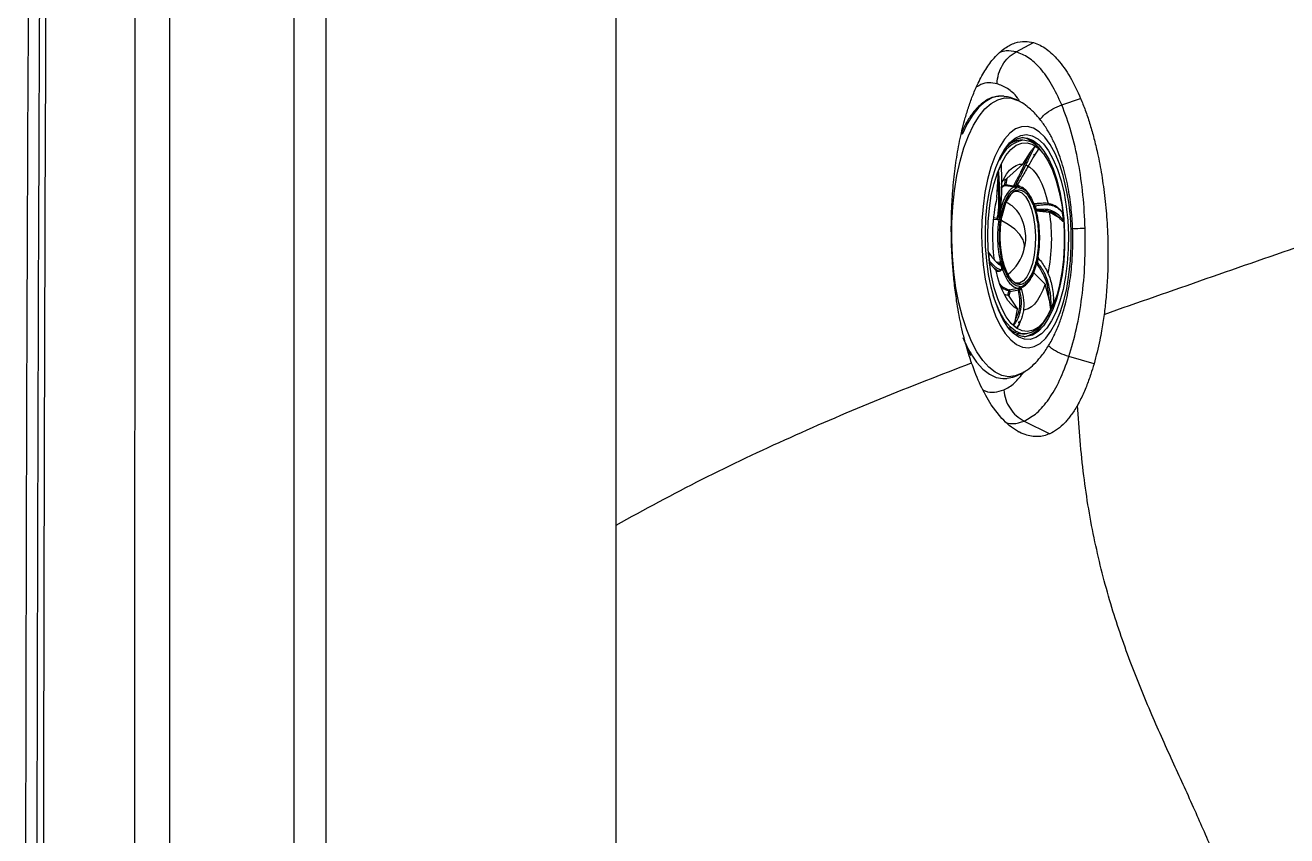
# Model space of a CAD drawing. Header units: inches. Extents: x 2 to 87, y 6 to 129.
# Drawn here: x 2.11 to 11.04, y 55.75 to 61.48 of the extents above; entities that cross this region are included whole.
import ezdxf

# ---------------------------------------------------------------- set-up
doc = ezdxf.new("R2010")
doc.units = ezdxf.units.IN
doc.header["$MEASUREMENT"] = 0
doc.layers.add('1', color=4, linetype='Continuous')

# ---------------------------------------------------------------- blocks, each defined once
blk = doc.blocks.new('2026 STRIDE')
at = {"layer": '1', "color": 3}
for p, q in [((0.5577, 53.7634), (0.5527, 32.7392)), ((0.8017, 53.7598), (0.8, 32.7392)), ((1.6813, 34.4446), (1.6813, 53.0423)), ((1.9084, 34.4446), (1.9084, 53.0423)), ((3.9605, 36.8385), (3.9605, 52.6744)), ((6.7913, 40.1855), (6.9142, 40.2513)), ((7.114, 39.8108), (7.2476, 39.8563)), ((6.8394, 39.5605), (6.8204, 39.5603)), ((6.8388, 39.3911), (6.892, 39.4755)), ((6.9202, 39.455), (6.9158, 39.4615)), ((6.9514, 39.5042), (6.9777, 39.4724)), ((6.8388, 39.3911), (6.7258, 39.2899)), ((6.7115, 39.2492), (6.7166, 39.283)), ((6.7258, 39.2899), (6.7192, 39.2473)), ((6.6548, 39.1555), (6.6621, 39.2667)), ((6.6877, 39.2314), (6.7103, 39.2466)), ((6.7156, 39.2409), (6.7666, 39.2329)), ((6.7192, 39.2473), (6.7715, 39.2392)), ((6.7946, 39.2245), (6.788, 39.2197)), ((6.7946, 39.2245), (6.8065, 39.2266)), ((6.8006, 39.2366), (6.8044, 39.2356)), ((6.8044, 39.2356), (6.8027, 39.2354)), ((6.8171, 39.2317), (6.8044, 39.2356)), ((6.8127, 39.2242), (6.8065, 39.2266)), ((6.6916, 39.0232), (6.7187, 39.1187)), ((6.7187, 39.1187), (6.7569, 39.1796)), ((6.9389, 39.1112), (6.9092, 39.1113)), ((6.9877, 39.1149), (6.9389, 39.1144)), ((6.6313, 39.0133), (6.6567, 39.0105)), ((6.6689, 39.0225), (6.668, 39.0212)), ((6.674, 39.0614), (6.6785, 39.0598)), ((6.682, 39.0155), (6.6805, 38.9988)), ((6.682, 39.0155), (6.687, 39.042)), ((6.6908, 39.054), (6.687, 39.042)), ((6.9265, 39.0842), (6.9214, 39.0961)), ((6.9272, 39.0865), (6.9215, 39.1003)), ((6.9265, 39.0842), (6.9334, 39.0597)), ((6.9617, 39.0625), (6.9327, 39.0647)), ((6.9327, 39.0617), (7.028, 39.0522)), ((6.9358, 39.0454), (6.9334, 39.0597)), ((6.9688, 39.0713), (6.9347, 39.0705)), ((6.9441, 39.0638), (6.9432, 39.0707)), ((6.9535, 39.0634), (6.9524, 39.0713)), ((7.0952, 39.0113), (7.028, 39.0522)), ((6.6308, 39.0035), (6.6557, 39.0006)), ((6.9458, 38.7349), (6.9473, 38.7516)), ((6.6491, 38.6398), (6.6249, 38.6669)), ((6.6505, 38.6993), (6.6747, 38.6999)), ((6.6576, 38.6932), (6.6737, 38.6854)), ((6.6747, 38.6999), (6.6797, 38.6993)), ((6.692, 38.705), (6.6944, 38.6906)), ((6.7013, 38.6662), (6.6944, 38.6906)), ((6.7013, 38.6662), (6.7064, 38.6543)), ((6.937, 38.6963), (6.9408, 38.7083)), ((6.9408, 38.7083), (6.9458, 38.7349)), ((6.9415, 38.7057), (6.9467, 38.733)), ((6.6501, 38.6355), (6.6736, 38.6358)), ((6.9128, 38.6248), (6.9964, 38.5437)), ((6.7324, 38.464), (6.7382, 38.4918)), ((6.7457, 38.4892), (6.7391, 38.4579)), ((6.7417, 38.5034), (6.8019, 38.5134)), ((6.8076, 38.4997), (6.7457, 38.4892)), ((6.8019, 38.5134), (6.8068, 38.5146)), ((6.8151, 38.5262), (6.8213, 38.5238)), ((6.8332, 38.5259), (6.8213, 38.5238)), ((6.83, 38.517), (6.8318, 38.5181)), ((6.832, 38.518), (6.8359, 38.521)), ((6.8332, 38.5259), (6.8398, 38.5307)), ((7.0274, 38.4278), (6.9964, 38.5437)), ((6.7391, 38.4579), (6.8015, 38.3669)), ((6.7874, 38.292), (6.8015, 38.3669)), ((6.8095, 38.2765), (6.8179, 38.2765)), ((6.8177, 38.2758), (6.8196, 38.2826)), ((6.8355, 38.1903), (6.8544, 38.1905)), ((6.8569, 38.1709), (6.8434, 38.1715)), ((7.3422, 37.9797), (7.1646, 38.0302)), ((6.4758, 37.9846), (6.4753, 37.9863)), ((6.8247, 37.9086), (6.8366, 37.9161)), ((6.6901, 37.5935), (6.6154, 37.6901)), ((6.8028, 37.5014), (6.8091, 37.4981)), ((6.8481, 37.5746), (7.0293, 37.4845)), ((3.9604, 34.4446), (3.9604, 36.8385))]:
    blk.add_line(p, q, dxfattribs=at)
at = {"layer": '1', "color": 3, "flags": 128}
for points in [[(6.7047, 39.8717), (6.6663, 39.872), (6.6187, 39.8598), (6.5721, 39.8337), (6.5273, 39.7941), (6.4848, 39.7416), (6.4452, 39.6769), (6.4091, 39.601)], [(6.4538, 39.5921), (6.4894, 39.6671), (6.5285, 39.7309), (6.5704, 39.7828), (6.6147, 39.8218), (6.6606, 39.8476), (6.7076, 39.8597), (6.755, 39.858), (6.802, 39.8424), (6.8093, 39.8388)], [(6.6409, 39.4463), (6.6127, 39.3695), (6.589, 39.2839), (6.5703, 39.1911), (6.5567, 39.0926), (6.5487, 38.9902), (6.5462, 38.8858), (6.5495, 38.7813), (6.5584, 38.6784), (6.5727, 38.579), (6.5922, 38.4849), (6.6165, 38.3978), (6.6453, 38.3192), (6.678, 38.2506), (6.714, 38.1931), (6.7526, 38.1478), (6.7933, 38.1155), (6.8352, 38.0967), (6.8776, 38.0919), (6.9198, 38.101), (6.961, 38.124), (7.0005, 38.1604), (7.0375, 38.2095), (7.0714, 38.2705), (7.1016, 38.3424), (7.1276, 38.4237), (7.1489, 38.5131), (7.1651, 38.609), (7.1759, 38.7097), (7.1811, 38.8133), (7.1807, 38.918), (7.1747, 39.022), (7.163, 39.1233), (7.1461, 39.2203), (7.1241, 39.3111), (7.0975, 39.3941), (7.0667, 39.4679), (7.0323, 39.5311), (6.9949, 39.5826), (6.9551, 39.6215), (6.9137, 39.6471), (6.8715, 39.6589), (6.8291, 39.6568), (6.7873, 39.6407), (6.7469, 39.6109), (6.7086, 39.5681), (6.673, 39.5129), (6.6409, 39.4463)], [(6.8342, 37.9139), (6.8313, 37.9122), (6.7848, 37.8932), (6.7375, 37.8881), (6.6902, 37.8967), (6.6436, 37.9191), (6.5982, 37.9549), (6.5547, 38.0035), (6.5137, 38.0645), (6.4758, 38.1367), (6.4416, 38.2194), (6.4115, 38.3112), (6.3859, 38.4109), (6.3652, 38.5172), (6.3497, 38.6284), (6.3396, 38.7431), (6.335, 38.8597), (6.336, 38.9764), (6.3426, 39.0917), (6.3548, 39.204), (6.3722, 39.3116), (6.3948, 39.4131), (6.4221, 39.5071), (6.4538, 39.5921)], [(6.6747, 39.4349), (6.6758, 39.4372), (6.7087, 39.4957), (6.7447, 39.5421), (6.7831, 39.5756), (6.8232, 39.5954), (6.8641, 39.6013), (6.905, 39.593), (6.9452, 39.5707), (6.9839, 39.5349), (7.0203, 39.4863), (7.0538, 39.4258), (7.0836, 39.3547), (7.1092, 39.2741), (7.13, 39.1859), (7.1458, 39.0916), (7.1561, 38.993), (7.1608, 38.8923), (7.1598, 38.7911), (7.1531, 38.6917), (7.1409, 38.5958), (7.1233, 38.5054), (7.1007, 38.4221), (7.0736, 38.3478)], [(6.8204, 39.5603), (6.7928, 39.5566), (6.7538, 39.5394)], [(6.7917, 39.5689), (6.8308, 39.5796), (6.8414, 39.5802)], [(6.8414, 39.5802), (6.8715, 39.5767), (6.9118, 39.5594), (6.9508, 39.5282), (6.9878, 39.4838), (7.0219, 39.4269), (7.0525, 39.3589), (7.079, 39.281), (7.1008, 39.1948), (7.1174, 39.1022), (7.1286, 39.0049), (7.1341, 38.905), (7.1339, 38.8045), (7.1278, 38.7054), (7.116, 38.6099), (7.0988, 38.5197), (7.0766, 38.4367), (7.0497, 38.3627), (7.0187, 38.2992), (6.9843, 38.2473), (6.9471, 38.2083), (6.9079, 38.1828), (6.8676, 38.1715), (6.8569, 38.1709)], [(7.0502, 38.3867), (7.02, 38.3256), (6.9863, 38.2762), (6.95, 38.2396), (6.9119, 38.2166), (6.8726, 38.2076), (6.8331, 38.2129), (6.7942, 38.2323), (6.7567, 38.2654), (6.7214, 38.3115), (6.6892, 38.3696), (6.6606, 38.4385), (6.6363, 38.5168), (6.6167, 38.6027), (6.6024, 38.6944), (6.5936, 38.7899), (6.5905, 38.8873), (6.5932, 38.9845), (6.6016, 39.0793), (6.6155, 39.1698), (6.6347, 39.254), (6.6587, 39.3302), (6.687, 39.3966), (6.719, 39.452), (6.7541, 39.4951), (6.7914, 39.525), (6.8303, 39.541), (6.8698, 39.5429), (6.9091, 39.5305), (6.9474, 39.5042), (6.9662, 39.4857)], [(6.9662, 39.4857), (6.9838, 39.4645), (7.0177, 39.4123), (7.0482, 39.3486), (7.0747, 39.2748), (7.0967, 39.1925), (7.1137, 39.1035), (7.1253, 39.0096), (7.1312, 38.9129), (7.1314, 38.8153), (7.1259, 38.7191), (7.1147, 38.6262), (7.0981, 38.5386), (7.0803, 38.4707)], [(6.7472, 38.2202), (6.7318, 38.2393), (6.6968, 38.294), (6.6651, 38.36), (6.6374, 38.4361), (6.6141, 38.5207), (6.5957, 38.6122), (6.5826, 38.7088), (6.5751, 38.8087), (6.5732, 38.9099), (6.5771, 39.0104), (6.5866, 39.1083), (6.6015, 39.2017), (6.6217, 39.2888), (6.6466, 39.3678), (6.6747, 39.4349)], [(6.6858, 39.2503), (6.6859, 39.2504), (6.704, 39.2888), (6.7238, 39.3216), (6.745, 39.3486), (6.7675, 39.3692), (6.7908, 39.3833), (6.8146, 39.3906), (6.8388, 39.3911)], [(6.8647, 39.3839), (6.8882, 39.3702), (6.9111, 39.35), (6.9329, 39.3234), (6.9534, 39.2909), (6.9723, 39.2529), (6.9894, 39.2098), (7.0044, 39.1623), (7.0171, 39.111)], [(6.7166, 39.283), (6.6984, 39.2757), (6.6969, 39.2749)], [(6.7156, 39.2409), (6.6999, 39.2325), (6.6861, 39.2213)], [(6.7813, 39.201), (6.8038, 39.2011), (6.8311, 39.1884), (6.8569, 39.162), (6.8801, 39.1231), (6.8995, 39.0733), (6.9145, 39.0149), (6.9242, 38.9503), (6.9284, 38.8824), (6.9267, 38.8142), (6.9194, 38.7487), (6.9066, 38.6887), (6.889, 38.6368), (6.8674, 38.5954), (6.8426, 38.5661), (6.8157, 38.5504), (6.788, 38.5488), (6.788, 38.5488)], [(6.8207, 39.226), (6.8141, 39.2352), (6.8039, 39.2478)], [(6.8487, 38.7896), (6.8511, 38.8191), (6.8411, 38.8564), (6.8174, 38.8943), (6.7811, 38.9313), (6.7338, 38.9657), (6.6889, 38.9907)], [(6.8015, 38.3669), (6.7779, 38.3805), (6.7551, 38.4008), (6.7332, 38.4274), (6.7127, 38.4599), (6.6938, 38.4979), (6.6768, 38.541), (6.6618, 38.5885), (6.6491, 38.6398)], [(6.6946, 38.6469), (6.7056, 38.6179), (6.7178, 38.592), (6.731, 38.5694), (6.7451, 38.5504), (6.7599, 38.5353), (6.7752, 38.5242), (6.7909, 38.5173), (6.8068, 38.5146)], [(6.9964, 38.5437), (6.9803, 38.5004), (6.9622, 38.462), (6.9424, 38.4291), (6.9211, 38.4022), (6.8987, 38.3816), (6.8754, 38.3675), (6.8515, 38.3602), (6.8427, 38.3592)], [(6.8546, 38.1905), (6.8252, 38.194), (6.786, 38.2108), (6.7481, 38.2411), (6.7122, 38.2843), (6.679, 38.3396), (6.6493, 38.4057), (6.6294, 38.4622)], [(6.7057, 38.473), (6.714, 38.4691), (6.7324, 38.464)], [(7.0564, 38.4146), (7.0418, 38.377), (7.0117, 38.3152), (6.9782, 38.2649), (6.9421, 38.2269), (6.904, 38.2022), (6.8648, 38.1911), (6.8546, 38.1905)], [(7.0803, 38.4707), (7.0765, 38.4582), (7.0502, 38.3867)], [(7.0736, 38.3478), (7.0424, 38.2836), (7.0079, 38.231), (6.9706, 38.191), (6.9313, 38.1643), (6.8907, 38.1514), (6.8497, 38.1526), (6.809, 38.168), (6.7695, 38.197), (6.7472, 38.2202)], [(6.7628, 38.2132), (6.7958, 38.1969), (6.8355, 38.1903)], [(6.4827, 38.0327), (6.5114, 37.9918), (6.5554, 37.9425), (6.6014, 37.9062), (6.6487, 37.8836), (6.6966, 37.8748), (6.7258, 37.8764)]]:
    blk.add_lwpolyline(points, dxfattribs=at)
at = {"layer": '1', "color": 3}
for centre, radius, start, end in [((6.8789, 39.3473), 0.2169, 100.49333, 158.51923), ((6.7993, 39.3897), 0.1931, 35.71265, 79.80398), ((6.8151, 39.3528), 0.1986, 47.4771, 56.10168), ((7.2679, 39.1089), 0.6468, 154.39526, 158.31955), ((6.7164, 39.2469), 0.00613, 183.0449, 262.883), ((6.805, 39.1839), 0.0633, 94.17716, 105.79034), ((6.8072, 39.1742), 0.0613, 94.17703, 105.7904), ((7.8123, 38.8847), 1.1888, 166.83604, 188.1917), ((6.613, 38.9074), 0.2401, 32.978, 62.86659), ((7.3625, 38.9079), 0.7035, 168.19908, 170.5295), ((7.3471, 38.9069), 0.6813, 168.19908, 170.5295), ((6.5292, 38.8721), 0.33, 345.53678, 30.2015), ((6.3835, 38.9223), 0.5673, 14.49448, 17.12744), ((6.3674, 38.9238), 0.586, 14.49499, 17.12723), ((5.8421, 38.8656), 1.2005, 348.09811, 8.94304), ((5.5762, 38.8665), 1.5543, 4.42926, 6.6164), ((8.146, 38.8849), 1.5543, 184.42926, 186.61619), ((6.5292, 38.8721), 0.33, 308.37827, 345.53678), ((7.2488, 38.8264), 0.5858, 194.49448, 197.12747), ((7.237, 38.8279), 0.5673, 194.49448, 197.12747), ((6.2539, 38.8424), 0.7035, 348.19914, 350.52947), ((6.7587, 38.6025), 0.1005, 213.10383, 260.26024), ((6.7452, 38.4999), 0.0107, 229.34443, 273.00156), ((6.8114, 38.5663), 0.0633, 274.17716, 285.79035), ((6.8134, 38.576), 0.0613, 274.17703, 285.7904), ((6.4543, 38.6425), 0.6468, 334.39528, 338.31991), ((6.9071, 38.3986), 0.1986, 227.4771, 236.10168), ((6.8078, 38.3708), 0.2038, 281.40499, 334.51514), ((7.2032, 38.4869), 0.8517, 202.1054, 212.22631)]:
    blk.add_arc(centre, radius, start, end, dxfattribs=at)
at = {"layer": '1'}
for points, knots in [([(0.0062, 57.9452), (-0.029, 55.8546), (-0.0994, 51.667), (-0.1683, 45.3757), (-0.2129, 39.0651), (-0.2183, 34.8516), (-0.221, 32.7417)], [0, 0, 0, 0, 0.248872, 0.498493, 0.748868, 1, 1, 1, 1]), ([(-0.14, 32.7417), (-0.135, 35.5421), (-0.125, 41.1428), (-0.0497, 49.5437), (0.0416, 55.1437), (0.0872, 57.9437)], [0, 0, 0, 0, 0.333334, 0.666667, 1, 1, 1, 1]), ([(0.1102, 57.6778), (0.0685, 54.9073), (-0.0148, 49.3663), (-0.0826, 41.054), (-0.0912, 35.5124), (-0.0955, 32.7416)], [0, 0, 0, 0, 0.333333, 0.666666, 1, 1, 1, 1])]:
    blk.add_open_spline(points, degree=3, knots=knots, dxfattribs=at)
at = {"layer": '1', "color": 3}
for points, knots in [([(7.4136, 38.3291), (7.6542, 38.4134), (8.1355, 38.582), (8.8624, 38.8329), (9.5893, 39.0907), (10.3142, 39.3614), (11.0337, 39.6526), (11.7465, 39.9676), (12.2105, 40.206), (12.4429, 40.3254)], [0, 0, 0, 0, 0.142345, 0.284712, 0.427183, 0.569842, 0.712781, 0.856116, 1, 1, 1, 1]), ([(6.4311, 39.719), (6.4393, 39.7466), (6.4565, 39.8042), (6.4868, 39.8864), (6.5178, 39.9574), (6.5481, 40.0161), (6.5758, 40.063), (6.6048, 40.1054), (6.649, 40.1607), (6.7085, 40.2153), (6.782, 40.2522), (6.8503, 40.2643), (6.8937, 40.2554), (6.9142, 40.2513)], [0, 0, 0, 0, 0.07464, 0.155423, 0.242421, 0.303093, 0.363874, 0.42477, 0.48579, 0.632936, 0.767821, 0.890251, 1, 1, 1, 1]), ([(6.6558, 39.961), (6.6583, 39.9842), (6.6633, 40.0305), (6.6927, 40.0943), (6.735, 40.1493), (6.7725, 40.1734), (6.7913, 40.1855)], [0, 0, 0, 0, 0.2511938, 0.5, 0.7488062, 1, 1, 1, 1]), ([(6.7913, 40.1855), (6.7677, 40.1903), (6.7304, 40.1978), (6.6935, 40.1873), (6.6799, 40.1834)], [0, 0, 0, 0, 0.632528, 1, 1, 1, 1]), ([(7.114, 39.8108), (7.0907, 39.8616), (7.0443, 39.9622), (6.9638, 40.0725), (6.8792, 40.152), (6.8205, 40.1744), (6.7913, 40.1855)], [0, 0, 0, 0, 0.255773, 0.50745, 0.755414, 1, 1, 1, 1]), ([(6.9142, 40.2513), (6.9297, 40.2458), (6.9601, 40.2352), (7.0046, 40.2074), (7.047, 40.1724), (7.104, 40.1124), (7.1737, 40.0156), (7.2232, 39.9089), (7.2476, 39.8563)], [0, 0, 0, 0, 0.127172, 0.250642, 0.370371, 0.486316, 0.746662, 1, 1, 1, 1]), ([(6.6558, 39.961), (6.6368, 39.9641), (6.5988, 39.9703), (6.5498, 39.9609), (6.5209, 39.9438), (6.5102, 39.9375)], [0, 0, 0, 0, 0.387994, 0.775982, 1, 1, 1, 1]), ([(6.8115, 39.8446), (6.8077, 39.8502), (6.7822, 39.8874), (6.7297, 39.931), (6.6804, 39.951), (6.6558, 39.961)], [0, 0, 0, 0, 0.081757, 0.540879, 1, 1, 1, 1]), ([(6.5628, 39.8302), (6.5497, 39.8206), (6.5216, 39.7998), (6.4801, 39.7509), (6.4414, 39.6913), (6.4145, 39.6406), (6.4023, 39.6108), (6.3995, 39.604)], [0, 0, 0, 0, 0.210927, 0.451899, 0.721031, 0.936089, 1, 1, 1, 1]), ([(6.7019, 39.8721), (6.6792, 39.8717), (6.6361, 39.871), (6.5894, 39.8523), (6.5666, 39.8335), (6.5628, 39.8302)], [0, 0, 0, 0, 0.47885, 0.910778, 1, 1, 1, 1]), ([(6.8003, 39.843), (6.7841, 39.8503), (6.7542, 39.8639), (6.7215, 39.8685), (6.7065, 39.8706)], [0, 0, 0, 0, 0.54119, 1, 1, 1, 1]), ([(7.1923, 38.8793), (7.1914, 38.916), (7.1901, 38.9675), (7.1844, 39.0427), (7.1779, 39.1058), (7.1675, 39.1791), (7.1538, 39.2538), (7.1363, 39.3294), (7.1149, 39.4043), (7.0891, 39.4779), (7.0585, 39.5498), (7.0219, 39.6198), (6.9787, 39.6865), (6.928, 39.7484), (6.8737, 39.7983), (6.8315, 39.8271), (6.809, 39.8389), (6.8035, 39.8418)], [0, 0, 0, 0, 0.088631, 0.124499, 0.183665, 0.244311, 0.308787, 0.376515, 0.446064, 0.517269, 0.591761, 0.668059, 0.747214, 0.828156, 0.911167, 0.978237, 1, 1, 1, 1]), ([(7.2476, 39.8563), (7.2587, 39.8289), (7.281, 39.774), (7.3113, 39.6833), (7.3391, 39.587), (7.3615, 39.4955), (7.3793, 39.4107), (7.3934, 39.3336), (7.4061, 39.2532), (7.417, 39.1695), (7.4261, 39.0838), (7.4333, 38.9946), (7.4385, 38.9003), (7.4412, 38.7988), (7.441, 38.6878), (7.4365, 38.565), (7.4276, 38.443), (7.4179, 38.3641), (7.4136, 38.3291)], [0, 0, 0, 0, 0.069089, 0.138594, 0.208517, 0.278864, 0.327896, 0.378002, 0.429174, 0.481407, 0.534695, 0.58756, 0.644693, 0.706051, 0.771593, 0.846621, 0.931885, 1, 1, 1, 1]), ([(6.9596, 39.7073), (6.9707, 39.7199), (6.9955, 39.748), (7.0493, 39.7847), (7.0924, 39.8021), (7.114, 39.8108)], [0, 0, 0, 0, 0.289637, 0.643122, 1, 1, 1, 1]), ([(7.2796, 38.9366), (7.2756, 39.016), (7.2677, 39.176), (7.2333, 39.4067), (7.1837, 39.6254), (7.1374, 39.7486), (7.114, 39.8108)], [0, 0, 0, 0, 0.244085, 0.491833, 0.743675, 1, 1, 1, 1]), ([(6.3702, 38.425), (6.3645, 38.4654), (6.3536, 38.5426), (6.343, 38.6559), (6.3359, 38.7659), (6.3323, 38.8762), (6.3322, 38.9904), (6.3364, 39.1201), (6.3469, 39.265), (6.3665, 39.4224), (6.3938, 39.5767), (6.4185, 39.6712), (6.4311, 39.719)], [0, 0, 0, 0, 0.092929, 0.177201, 0.252804, 0.335918, 0.41951, 0.503598, 0.622883, 0.745327, 0.871003, 1, 1, 1, 1]), ([(6.6744, 39.4207), (6.6848, 39.4425), (6.7129, 39.501), (6.7555, 39.5474), (6.7864, 39.5635), (6.7958, 39.5684)], [0, 0, 0, 0, 0.293115, 0.784716, 1, 1, 1, 1]), ([(6.7958, 39.5684), (6.7983, 39.5699), (6.8132, 39.5789), (6.8285, 39.5796), (6.8414, 39.5802)], [0, 0, 0, 0, 0.161964, 1, 1, 1, 1]), ([(6.9573, 39.5023), (6.9486, 39.511), (6.9266, 39.5331), (6.8869, 39.5554), (6.8558, 39.5588), (6.8393, 39.5605)], [0, 0, 0, 0, 0.234129, 0.596436, 1, 1, 1, 1]), ([(6.892, 39.4755), (6.8812, 39.4539), (6.8615, 39.4143), (6.8302, 39.3502), (6.8011, 39.2926), (6.7813, 39.2568), (6.7715, 39.2392)], [0, 0, 0, 0, 0.317509, 0.583481, 0.794833, 1, 1, 1, 1]), ([(6.7878, 39.2449), (6.7956, 39.259), (6.8106, 39.2864), (6.8321, 39.3284), (6.852, 39.3686), (6.8711, 39.4079), (6.897, 39.4611), (6.914, 39.4943), (6.9259, 39.5177)], [0, 0, 0, 0, 0.135552, 0.260798, 0.405842, 0.535564, 0.673856, 1, 1, 1, 1]), ([(6.9494, 39.4992), (6.9491, 39.4988), (6.9484, 39.4977), (6.9462, 39.4943), (6.9391, 39.4835), (6.9221, 39.4564), (6.891, 39.404), (6.8496, 39.3293), (6.8157, 39.2727), (6.8004, 39.2471)], [0, 0, 0, 0, 0.007325, 0.019566, 0.058651, 0.192116, 0.441769, 0.746986, 1, 1, 1, 1]), ([(6.892, 39.4755), (6.8942, 39.4788), (6.9001, 39.4878), (6.9083, 39.4994), (6.9158, 39.5088), (6.9204, 39.5139), (6.9231, 39.5165), (6.9247, 39.5175), (6.9255, 39.5179), (6.9258, 39.5177), (6.9259, 39.5177)], [0, 0, 0, 0, 0.191797, 0.519572, 0.729704, 0.856737, 0.930022, 0.970712, 0.992634, 1, 1, 1, 1]), ([(6.9494, 39.4992), (6.9494, 39.4992), (6.9495, 39.4991), (6.9496, 39.4988), (6.9497, 39.4985), (6.9496, 39.498), (6.9495, 39.4971), (6.9482, 39.4939), (6.9423, 39.4841), (6.9354, 39.475), (6.9294, 39.4676), (6.9288, 39.4667)], [0, 0, 0, 0, 0.0068884, 0.0138445, 0.0201419, 0.0270245, 0.0387924, 0.0755432, 0.2445413, 0.914934, 1, 1, 1, 1]), ([(6.6846, 39.3884), (6.6847, 39.3875), (6.6848, 39.3851), (6.6851, 39.378), (6.6859, 39.3557), (6.6874, 39.3044), (6.6882, 39.2217), (6.6859, 39.1292), (6.6776, 39.0759), (6.6739, 39.0517)], [0, 0, 0, 0, 0.007324, 0.019564, 0.058649, 0.192116, 0.441769, 0.746986, 1, 1, 1, 1]), ([(6.6621, 39.2667), (6.6623, 39.2718), (6.6628, 39.2858), (6.6637, 39.3056), (6.6645, 39.3238), (6.6654, 39.3363), (6.6658, 39.3442), (6.6668, 39.3475), (6.6669, 39.3478)], [0, 0, 0, 0, 0.191782, 0.518998, 0.728969, 0.85611, 0.98384, 1, 1, 1, 1]), ([(6.6686, 39.0236), (6.6706, 39.037), (6.6745, 39.0633), (6.6769, 39.1105), (6.6771, 39.1646), (6.6749, 39.2265), (6.6714, 39.2883), (6.6683, 39.329), (6.6669, 39.3478)], [0, 0, 0, 0, 0.154219, 0.301464, 0.47799, 0.661716, 0.843633, 1, 1, 1, 1]), ([(6.7258, 39.2899), (6.7246, 39.2888), (6.7221, 39.2866), (6.7191, 39.2843), (6.7173, 39.2833), (6.7167, 39.2831), (6.7166, 39.283)], [0, 0, 0, 0, 0.355676, 0.722757, 0.915996, 1, 1, 1, 1]), ([(6.6621, 39.2667), (6.6635, 39.2392), (6.6663, 39.1847), (6.6668, 39.1208), (6.6648, 39.0737), (6.6619, 39.0402), (6.6584, 39.0203), (6.6567, 39.0105)], [0, 0, 0, 0, 0.284599, 0.565427, 0.713522, 0.857932, 1, 1, 1, 1]), ([(6.7788, 39.2309), (6.7685, 39.2251), (6.7479, 39.2134), (6.7201, 39.1753), (6.6959, 39.1247), (6.6843, 39.0814), (6.6785, 39.0598)], [0, 0, 0, 0, 0.25, 0.5, 0.75, 1, 1, 1, 1]), ([(6.6908, 39.054), (6.6964, 39.0747), (6.7076, 39.1167), (6.7311, 39.1658), (6.7581, 39.2028), (6.7781, 39.2141), (6.788, 39.2197)], [0, 0, 0, 0, 0.247011, 0.5, 0.752989, 1, 1, 1, 1]), ([(6.7103, 39.2466), (6.7104, 39.2467), (6.7107, 39.2469), (6.7111, 39.2474), (6.7114, 39.2482), (6.7115, 39.2489), (6.7115, 39.2492)], [0, 0, 0, 0, 0.244828, 0.49243, 0.744714, 1, 1, 1, 1]), ([(6.7192, 39.2473), (6.7184, 39.2473), (6.7173, 39.2473), (6.7157, 39.2476), (6.7146, 39.2478), (6.7135, 39.2482), (6.7124, 39.2486), (6.7119, 39.249), (6.7115, 39.2492)], [0, 0, 0, 0, 0.250263, 0.382232, 0.514843, 0.645287, 0.771015, 1, 1, 1, 1]), ([(6.7156, 39.2409), (6.716, 39.2411), (6.7167, 39.2415), (6.7177, 39.2429), (6.7186, 39.2449), (6.719, 39.2465), (6.7192, 39.2473)], [0, 0, 0, 0, 0.245118, 0.499544, 0.75421, 1, 1, 1, 1]), ([(6.7561, 39.1797), (6.7586, 39.1826), (6.7652, 39.1899), (6.7745, 39.1967), (6.7831, 39.2012), (6.7847, 39.2018), (6.7855, 39.202)], [0, 0, 0, 0, 0.228284, 0.579402, 0.81158, 1, 1, 1, 1]), ([(6.7569, 39.1796), (6.7582, 39.1818), (6.767, 39.1966), (6.7873, 39.2055), (6.8148, 39.2127), (6.8424, 39.2018), (6.864, 39.1879), (6.874, 39.1691), (6.8766, 39.1642)], [0, 0, 0, 0, 0.03899, 0.257519, 0.480686, 0.703853, 0.922383, 1, 1, 1, 1]), ([(6.7666, 39.2329), (6.7671, 39.233), (6.768, 39.2334), (6.7693, 39.2349), (6.7705, 39.2368), (6.7712, 39.2384), (6.7715, 39.2392)], [0, 0, 0, 0, 0.245337, 0.5, 0.754663, 1, 1, 1, 1]), ([(6.7666, 39.2329), (6.7684, 39.2325), (6.7723, 39.2316), (6.7765, 39.2312), (6.7788, 39.2309)], [0, 0, 0, 0, 0.459354, 1, 1, 1, 1]), ([(6.7715, 39.2392), (6.7722, 39.2393), (6.7736, 39.2393), (6.7767, 39.2399), (6.7806, 39.241), (6.7848, 39.2428), (6.7868, 39.2442), (6.7878, 39.2449)], [0, 0, 0, 0, 0.111469, 0.230184, 0.482261, 0.743373, 1, 1, 1, 1]), ([(6.7905, 39.2332), (6.7887, 39.2328), (6.7854, 39.2319), (6.7808, 39.2312), (6.7788, 39.2309)], [0, 0, 0, 0, 0.571403, 1, 1, 1, 1]), ([(6.8189, 39.2333), (6.8124, 39.2351), (6.8046, 39.2371), (6.7968, 39.2381), (6.7955, 39.2383)], [0, 0, 0, 0, 0.839509, 1, 1, 1, 1]), ([(6.8004, 39.2471), (6.8009, 39.2475), (6.8019, 39.2482), (6.8022, 39.2492), (6.8018, 39.2498), (6.8011, 39.2502), (6.8001, 39.2504), (6.7993, 39.2504), (6.7989, 39.2505)], [0, 0, 0, 0, 0.277554, 0.532524, 0.651828, 0.767234, 0.882133, 1, 1, 1, 1]), ([(6.8027, 39.2354), (6.802, 39.2362), (6.8005, 39.2379), (6.7995, 39.2411), (6.7995, 39.2443), (6.8001, 39.2462), (6.8004, 39.2471)], [0, 0, 0, 0, 0.266689, 0.531115, 0.778754, 1, 1, 1, 1]), ([(6.8127, 39.2242), (6.8229, 39.2223), (6.8434, 39.2184), (6.8729, 39.1917), (6.9, 39.1518), (6.9143, 39.1145), (6.9214, 39.0961)], [0, 0, 0, 0, 0.2470114, 0.5, 0.7529886, 1, 1, 1, 1]), ([(6.8942, 39.1563), (6.894, 39.157), (6.886, 39.176), (6.8663, 39.2009), (6.8404, 39.2268), (6.8235, 39.2304), (6.8171, 39.2317)], [0, 0, 0, 0, 0.012845, 0.392971, 0.773097, 1, 1, 1, 1]), ([(6.6914, 39.0232), (6.6927, 39.03), (6.6964, 39.0501), (6.7047, 39.0802), (6.7158, 39.1124), (6.728, 39.1392), (6.7397, 39.1591), (6.7489, 39.1724), (6.7542, 39.1778), (6.7561, 39.1797)], [0, 0, 0, 0, 0.097725, 0.286645, 0.473242, 0.651475, 0.810512, 0.933513, 1, 1, 1, 1]), ([(6.8766, 39.1642), (6.8886, 39.1462), (6.9153, 39.1059), (6.937, 39.018), (6.948, 38.934), (6.949, 38.8883), (6.9495, 38.8653)], [0, 0, 0, 0, 0.279199, 0.624401, 0.810229, 1, 1, 1, 1]), ([(7.0847, 39.0844), (7.0725, 39.0925), (7.0488, 39.1083), (7.0053, 39.116), (6.9601, 39.1144), (6.9275, 39.1073), (6.9114, 39.1038)], [0, 0, 0, 0, 0.2807474, 0.5455521, 0.7768174, 1, 1, 1, 1]), ([(6.9192, 39.1019), (6.9195, 39.1017), (6.9215, 39.101), (6.9245, 39.0991), (6.9264, 39.0973), (6.9274, 39.0964)], [0, 0, 0, 0, 0.109684, 0.558697, 1, 1, 1, 1]), ([(6.9274, 39.0964), (6.9409, 39.0994), (6.96, 39.1036), (6.9769, 39.1045), (6.9818, 39.1048)], [0, 0, 0, 0, 0.709694, 1, 1, 1, 1]), ([(6.9818, 39.1048), (6.9875, 39.1053), (7.0064, 39.107), (7.0315, 39.1041), (7.0587, 39.0965), (7.0813, 39.0847), (7.1026, 39.068), (7.1142, 39.0532), (7.1201, 39.0456)], [0, 0, 0, 0, 0.091455, 0.302888, 0.457046, 0.63485, 0.811854, 1, 1, 1, 1]), ([(6.6567, 39.0105), (6.6574, 39.0105), (6.6587, 39.0107), (6.6614, 39.012), (6.6644, 39.0146), (6.6673, 39.0187), (6.6682, 39.022), (6.6686, 39.0236)], [0, 0, 0, 0, 0.111418, 0.230072, 0.482003, 0.743082, 1, 1, 1, 1]), ([(6.6751, 39.019), (6.6743, 39.0162), (6.6727, 39.0105), (6.6695, 39.0054), (6.6678, 39.0027)], [0, 0, 0, 0, 0.4907456, 1, 1, 1, 1]), ([(6.9091, 38.6317), (6.8957, 38.606), (6.8751, 38.5666), (6.8407, 38.5435), (6.813, 38.5383), (6.7852, 38.5475), (6.7513, 38.5764), (6.715, 38.6401), (6.6905, 38.732), (6.6801, 38.8163), (6.6772, 38.8854), (6.681, 38.9526), (6.6851, 39.0011), (6.691, 39.0212), (6.6916, 39.0232)], [0, 0, 0, 0, 0.1349114, 0.2075365, 0.2817029, 0.3558693, 0.4284944, 0.5634058, 0.6983172, 0.7709423, 0.8451087, 0.9192751, 0.9919002, 1, 1, 1, 1]), ([(6.6785, 39.0598), (6.679, 39.0581), (6.6798, 39.0551), (6.6808, 39.0506), (6.6804, 39.0477), (6.6802, 39.0462)], [0, 0, 0, 0, 0.40286, 0.6878967, 1, 1, 1, 1]), ([(6.6785, 38.8737), (6.6787, 38.8959), (6.679, 38.9269), (6.683, 38.9707), (6.6865, 38.9989), (6.6902, 39.0173), (6.6914, 39.0232)], [0, 0, 0, 0, 0.428895, 0.597163, 0.871708, 1, 1, 1, 1]), ([(6.9319, 39.0674), (6.9322, 39.068), (6.9328, 39.069), (6.9341, 39.07), (6.9347, 39.0705)], [0, 0, 0, 0, 0.518666, 1, 1, 1, 1]), ([(6.9326, 39.0655), (6.9328, 39.0656), (6.9335, 39.0658), (6.9345, 39.0655), (6.9352, 39.0653)], [0, 0, 0, 0, 0.264898, 1, 1, 1, 1]), ([(6.9347, 39.0705), (6.9352, 39.0697), (6.936, 39.0684), (6.9362, 39.0667), (6.9357, 39.0657), (6.935, 39.0651), (6.934, 39.0648), (6.9331, 39.0647), (6.9327, 39.0647)], [0, 0, 0, 0, 0.277558, 0.532524, 0.651825, 0.767232, 0.882131, 1, 1, 1, 1]), ([(6.9328, 39.0643), (6.9332, 39.064), (6.9338, 39.0634), (6.9342, 39.0622), (6.9341, 39.061), (6.9337, 39.0601), (6.9334, 39.0597)], [0, 0, 0, 0, 0.257259, 0.51339, 0.762603, 1, 1, 1, 1]), ([(6.9358, 39.0454), (6.9404, 39.0227), (6.9497, 38.9769), (6.9557, 38.9011), (6.9557, 38.8241), (6.9501, 38.7756), (6.9473, 38.7516)], [0, 0, 0, 0, 0.247011, 0.5, 0.752989, 1, 1, 1, 1]), ([(7.0952, 39.0113), (7.0753, 39.0305), (7.0414, 39.0633), (6.9851, 39.0627), (6.9617, 39.0625)], [0, 0, 0, 0, 0.585187, 1, 1, 1, 1]), ([(7.1258, 38.9865), (7.1256, 38.987), (7.1249, 38.9882), (7.1227, 38.992), (7.1156, 39.0035), (7.0975, 39.0277), (7.0602, 39.0575), (7.0149, 39.0739), (6.9788, 39.0719), (6.9688, 39.0713)], [0, 0, 0, 0, 0.008474, 0.022635, 0.06785, 0.222251, 0.511064, 0.864156, 1, 1, 1, 1]), ([(7.0847, 39.0844), (7.0873, 39.0826), (7.0943, 39.0777), (7.1035, 39.0694), (7.1112, 39.0606), (7.1157, 39.0546), (7.1182, 39.0506), (7.1194, 39.048), (7.12, 39.0465), (7.1201, 39.0457), (7.1201, 39.0456)], [0, 0, 0, 0, 0.191801, 0.519634, 0.729787, 0.856818, 0.93009, 0.970764, 0.992671, 1, 1, 1, 1]), ([(6.6557, 39.0006), (6.6559, 39.0014), (6.6563, 39.0031), (6.6566, 39.0058), (6.6568, 39.0084), (6.6567, 39.0098), (6.6567, 39.0105)], [0, 0, 0, 0, 0.245337, 0.5, 0.754663, 1, 1, 1, 1]), ([(6.6557, 39.0006), (6.6576, 39.0005), (6.6617, 39.0001), (6.6657, 39.0018), (6.6678, 39.0027)], [0, 0, 0, 0, 0.459104, 1, 1, 1, 1]), ([(6.6678, 39.0027), (6.6649, 38.9777), (6.6591, 38.9275), (6.6592, 38.8484), (6.6653, 38.7703), (6.6749, 38.723), (6.6797, 38.6993)], [0, 0, 0, 0, 0.25, 0.5, 0.75, 1, 1, 1, 1]), ([(6.692, 38.705), (6.6874, 38.7276), (6.6781, 38.7734), (6.6721, 38.8493), (6.6721, 38.9262), (6.6777, 38.9748), (6.6805, 38.9988)], [0, 0, 0, 0, 0.247011, 0.5, 0.752989, 1, 1, 1, 1]), ([(7.1258, 38.9865), (7.1258, 38.9864), (7.1259, 38.9861), (7.1258, 38.9858), (7.1257, 38.9855), (7.1255, 38.9852), (7.1251, 38.985), (7.1232, 38.9855), (7.1161, 38.9913), (7.1067, 39.0006), (7.098, 39.0086), (7.0952, 39.0113)], [0, 0, 0, 0, 0.005501, 0.011055, 0.016084, 0.02158, 0.030977, 0.060324, 0.195274, 0.730604, 1, 1, 1, 1]), ([(7.1646, 38.0302), (7.1835, 38.0945), (7.2215, 38.2238), (7.2588, 38.4484), (7.2811, 38.6883), (7.2801, 38.8535), (7.2796, 38.9366)], [0, 0, 0, 0, 0.245964, 0.494403, 0.745624, 1, 1, 1, 1]), ([(7.2796, 38.9366), (7.2559, 38.9359), (7.2245, 38.9349), (7.1971, 38.9335), (7.1903, 38.9332)], [0, 0, 0, 0, 0.752212, 1, 1, 1, 1]), ([(6.7205, 38.6397), (6.7156, 38.6521), (6.7055, 38.6776), (6.6948, 38.7205), (6.6873, 38.7613), (6.6823, 38.7998), (6.6793, 38.8367), (6.6787, 38.8622), (6.6785, 38.8737)], [0, 0, 0, 0, 0.196686, 0.406206, 0.5702, 0.706877, 0.867708, 1, 1, 1, 1]), ([(6.8366, 37.9161), (6.8481, 37.9229), (6.8757, 37.9393), (6.9193, 37.9769), (6.9686, 38.0301), (7.0166, 38.0977), (7.0596, 38.1759), (7.0946, 38.2573), (7.1227, 38.3397), (7.145, 38.4226), (7.1623, 38.5053), (7.1753, 38.5874), (7.1837, 38.6616), (7.1889, 38.7304), (7.1923, 38.8005), (7.1923, 38.8509), (7.1923, 38.8793)], [0, 0, 0, 0, 0.047554, 0.113646, 0.186542, 0.276458, 0.366694, 0.453609, 0.534683, 0.612339, 0.687919, 0.758174, 0.8265, 0.876413, 0.930075, 1, 1, 1, 1]), ([(6.9495, 38.8653), (6.9489, 38.8423), (6.9476, 38.797), (6.9366, 38.7132), (6.9199, 38.6638), (6.9091, 38.6317)], [0, 0, 0, 0, 0.263279, 0.521086, 1, 1, 1, 1]), ([(6.5964, 38.7649), (6.5963, 38.765), (6.5963, 38.7652), (6.5964, 38.7656), (6.5964, 38.7659), (6.5965, 38.7661), (6.5969, 38.7663), (6.5982, 38.7658), (6.6031, 38.7601), (6.6085, 38.7515), (6.6126, 38.7442), (6.6137, 38.7423)], [0, 0, 0, 0, 0.005973, 0.012005, 0.017466, 0.023434, 0.033638, 0.065506, 0.21205, 0.793369, 1, 1, 1, 1]), ([(6.5964, 38.7649), (6.5967, 38.7644), (6.5976, 38.7632), (6.6004, 38.7594), (6.6091, 38.7479), (6.6281, 38.7237), (6.6543, 38.6939), (6.6742, 38.6775), (6.6768, 38.6788), (6.6774, 38.6792)], [0, 0, 0, 0, 0.008764, 0.02341, 0.070176, 0.229869, 0.528581, 0.893776, 1, 1, 1, 1]), ([(6.6249, 38.6669), (6.6235, 38.6687), (6.6198, 38.6736), (6.6141, 38.682), (6.6088, 38.6906), (6.6052, 38.6977), (6.6028, 38.7019), (6.6021, 38.7054), (6.6021, 38.7058)], [0, 0, 0, 0, 0.191797, 0.519052, 0.729035, 0.856173, 0.983899, 1, 1, 1, 1]), ([(6.689, 38.6539), (6.6882, 38.6501), (6.687, 38.6449), (6.6792, 38.6448), (6.6725, 38.6466), (6.662, 38.6516), (6.6463, 38.6626), (6.6252, 38.6814), (6.6095, 38.698), (6.6021, 38.7058)], [0, 0, 0, 0, 0.229238, 0.322198, 0.414546, 0.50635, 0.67863, 0.847274, 1, 1, 1, 1]), ([(6.6249, 38.6669), (6.6337, 38.6593), (6.6517, 38.6437), (6.6678, 38.6354), (6.6724, 38.6365), (6.6734, 38.6367)], [0, 0, 0, 0, 0.4238, 0.871475, 1, 1, 1, 1]), ([(6.6747, 38.6999), (6.6747, 38.6992), (6.6749, 38.6978), (6.675, 38.6954), (6.675, 38.6929), (6.6749, 38.6904), (6.6747, 38.6883), (6.6744, 38.6867), (6.6741, 38.6857), (6.6738, 38.6855), (6.6737, 38.6854)], [0, 0, 0, 0, 0.112211, 0.235183, 0.366441, 0.502102, 0.637431, 0.767756, 0.88937, 1, 1, 1, 1]), ([(6.6817, 38.6798), (6.6814, 38.6805), (6.6809, 38.6819), (6.6793, 38.6835), (6.6778, 38.6845), (6.6764, 38.685), (6.675, 38.6854), (6.6741, 38.6854), (6.6737, 38.6854)], [0, 0, 0, 0, 0.277558, 0.532524, 0.651825, 0.767232, 0.882131, 1, 1, 1, 1]), ([(6.6797, 38.6993), (6.6804, 38.6983), (6.6813, 38.697), (6.6829, 38.695), (6.6846, 38.6928), (6.6866, 38.6896), (6.6874, 38.6872), (6.6877, 38.6859)], [0, 0, 0, 0, 0.224307, 0.303573, 0.473827, 0.745729, 1, 1, 1, 1]), ([(6.6877, 38.6859), (6.6867, 38.6855), (6.6847, 38.6846), (6.6827, 38.6829), (6.6816, 38.6812), (6.6816, 38.6802), (6.6817, 38.6798)], [0, 0, 0, 0, 0.266689, 0.531115, 0.778754, 1, 1, 1, 1]), ([(6.6877, 38.6859), (6.6885, 38.6863), (6.69, 38.6869), (6.6919, 38.6881), (6.6934, 38.6894), (6.6941, 38.6902), (6.6944, 38.6906)], [0, 0, 0, 0, 0.257259, 0.51339, 0.762603, 1, 1, 1, 1]), ([(6.6948, 38.6609), (6.6953, 38.6581), (6.696, 38.6533), (6.695, 38.6488), (6.6946, 38.6469)], [0, 0, 0, 0, 0.571404, 1, 1, 1, 1]), ([(6.8373, 38.5226), (6.8459, 38.5276), (6.8649, 38.5385), (6.8911, 38.575), (6.9153, 38.6254), (6.9269, 38.6687), (6.9327, 38.6904)], [0, 0, 0, 0, 0.218414, 0.478943, 0.739472, 1, 1, 1, 1]), ([(6.937, 38.6963), (6.9314, 38.6756), (6.9202, 38.6337), (6.8967, 38.5845), (6.8697, 38.5475), (6.8497, 38.5362), (6.8398, 38.5307)], [0, 0, 0, 0, 0.247011, 0.5, 0.752989, 1, 1, 1, 1]), ([(6.937, 38.6964), (6.937, 38.6965), (6.9379, 38.6977), (6.9393, 38.7003), (6.94, 38.7028), (6.9404, 38.7041)], [0, 0, 0, 0, 0.022485, 0.526517, 1, 1, 1, 1]), ([(6.9425, 38.6985), (6.9425, 38.6974), (6.9426, 38.6952), (6.9418, 38.6926), (6.9406, 38.691), (6.9396, 38.6901), (6.9384, 38.6894), (6.9375, 38.6893), (6.9371, 38.6893)], [0, 0, 0, 0, 0.277559, 0.532523, 0.651824, 0.76723, 0.88213, 1, 1, 1, 1]), ([(7.0274, 38.4278), (7.0225, 38.4755), (7.0124, 38.5717), (6.9623, 38.6498), (6.9371, 38.6893)], [0, 0, 0, 0, 0.494868, 1, 1, 1, 1]), ([(6.9395, 38.7021), (6.9395, 38.7018), (6.9395, 38.7011), (6.9405, 38.6998), (6.9419, 38.6989), (6.9425, 38.6985)], [0, 0, 0, 0, 0.232478, 0.63784, 1, 1, 1, 1]), ([(6.9404, 38.7041), (6.9407, 38.7044), (6.9413, 38.705), (6.9417, 38.706), (6.9415, 38.7072), (6.941, 38.7079), (6.9408, 38.7083)], [0, 0, 0, 0, 0.257259, 0.51339, 0.762603, 1, 1, 1, 1]), ([(7.0376, 38.363), (7.0376, 38.3639), (7.0377, 38.3663), (7.0381, 38.3734), (7.0388, 38.3957), (7.038, 38.447), (7.0269, 38.5296), (6.9965, 38.6218), (6.9593, 38.6746), (6.9425, 38.6985)], [0, 0, 0, 0, 0.0073244, 0.0195649, 0.0586495, 0.1921162, 0.4417694, 0.7469864, 1, 1, 1, 1]), ([(6.9437, 38.7356), (6.9438, 38.7355), (6.9451, 38.7345), (6.9467, 38.7314), (6.9474, 38.7282), (6.9478, 38.7266)], [0, 0, 0, 0, 0.027622, 0.518022, 1, 1, 1, 1]), ([(6.9478, 38.7266), (6.9576, 38.7149), (6.9765, 38.6925), (7.0007, 38.6532), (7.0206, 38.6114), (7.0362, 38.5656), (7.0475, 38.5166), (7.0547, 38.4622), (7.0551, 38.4234), (7.0553, 38.4036)], [0, 0, 0, 0, 0.136039, 0.261937, 0.40799, 0.540278, 0.678402, 0.83502, 1, 1, 1, 1]), ([(6.6734, 38.6367), (6.6759, 38.6367), (6.6819, 38.6366), (6.6819, 38.6426), (6.6819, 38.6462)], [0, 0, 0, 0, 0.40625, 1, 1, 1, 1]), ([(6.6819, 38.6462), (6.6825, 38.6463), (6.6838, 38.6463), (6.6861, 38.6471), (6.6881, 38.6486), (6.6895, 38.6511), (6.6892, 38.6529), (6.689, 38.6539)], [0, 0, 0, 0, 0.111469, 0.230184, 0.482262, 0.743373, 1, 1, 1, 1]), ([(6.6839, 38.6427), (6.6858, 38.643), (6.6899, 38.6435), (6.693, 38.6457), (6.6946, 38.6469)], [0, 0, 0, 0, 0.4593517, 1, 1, 1, 1]), ([(6.8151, 38.5262), (6.8049, 38.5281), (6.7844, 38.5319), (6.7549, 38.5586), (6.7278, 38.5986), (6.7135, 38.6358), (6.7064, 38.6543)], [0, 0, 0, 0, 0.247012, 0.5, 0.752988, 1, 1, 1, 1]), ([(6.7924, 38.5479), (6.791, 38.5484), (6.7877, 38.5495), (6.774, 38.5577), (6.7595, 38.5715), (6.7419, 38.5952), (6.7284, 38.6178), (6.7216, 38.6366), (6.7205, 38.6397)], [0, 0, 0, 0, 0.116036, 0.270882, 0.467019, 0.661554, 0.943625, 1, 1, 1, 1]), ([(6.7367, 38.4975), (6.7259, 38.4995), (6.7068, 38.5031), (6.689, 38.5213), (6.6814, 38.5291)], [0, 0, 0, 0, 0.568785, 1, 1, 1, 1]), ([(6.7382, 38.4918), (6.7382, 38.4921), (6.7383, 38.4927), (6.7383, 38.4937), (6.7383, 38.4947), (6.7381, 38.4957), (6.7378, 38.4965), (6.7375, 38.497), (6.7371, 38.4974), (6.7369, 38.4975), (6.7367, 38.4975)], [0, 0, 0, 0, 0.121775, 0.245594, 0.376257, 0.509474, 0.637578, 0.768745, 0.88391, 1, 1, 1, 1]), ([(6.7457, 38.4892), (6.7458, 38.4902), (6.746, 38.492), (6.7458, 38.4947), (6.7455, 38.497), (6.745, 38.499), (6.7444, 38.5008), (6.7435, 38.5022), (6.7426, 38.5032), (6.742, 38.5034), (6.7417, 38.5034)], [0, 0, 0, 0, 0.156145, 0.293104, 0.410773, 0.509038, 0.632738, 0.755829, 0.878262, 1, 1, 1, 1]), ([(6.7728, 38.2522), (6.7732, 38.2526), (6.7741, 38.2537), (6.7769, 38.2571), (6.7855, 38.268), (6.8033, 38.295), (6.8241, 38.3474), (6.8328, 38.4217), (6.8212, 38.4777), (6.816, 38.5032)], [0, 0, 0, 0, 0.007325, 0.019566, 0.058651, 0.192116, 0.441769, 0.746986, 1, 1, 1, 1]), ([(6.7874, 38.292), (6.8006, 38.321), (6.8271, 38.3798), (6.8141, 38.4594), (6.8076, 38.4997)], [0, 0, 0, 0, 0.495173, 1, 1, 1, 1]), ([(6.8286, 38.5054), (6.8323, 38.4914), (6.8395, 38.4644), (6.8447, 38.4228), (6.8454, 38.383), (6.8412, 38.3439), (6.8292, 38.2906), (6.8099, 38.2572), (6.7963, 38.2337)], [0, 0, 0, 0, 0.134858, 0.259599, 0.404069, 0.533562, 0.672142, 1, 1, 1, 1]), ([(6.8019, 38.5134), (6.8022, 38.5134), (6.8027, 38.5132), (6.8036, 38.5123), (6.8045, 38.5108), (6.8055, 38.5088), (6.8063, 38.5064), (6.8069, 38.504), (6.8074, 38.5017), (6.8075, 38.5003), (6.8076, 38.4997)], [0, 0, 0, 0, 0.11221, 0.235183, 0.36644, 0.502102, 0.63743, 0.767756, 0.889371, 1, 1, 1, 1]), ([(6.8068, 38.5146), (6.8077, 38.5146), (6.8088, 38.5147), (6.8101, 38.5147), (6.8112, 38.5147), (6.8144, 38.5147), (6.8163, 38.5148), (6.8178, 38.5149)], [0, 0, 0, 0, 0.22908, 0.257055, 0.306679, 0.485356, 1, 1, 1, 1]), ([(6.816, 38.5032), (6.8156, 38.5028), (6.815, 38.502), (6.8133, 38.501), (6.8117, 38.5004), (6.8103, 38.5), (6.8089, 38.4998), (6.808, 38.4997), (6.8076, 38.4997)], [0, 0, 0, 0, 0.277554, 0.532524, 0.651828, 0.767234, 0.882133, 1, 1, 1, 1]), ([(6.8178, 38.5149), (6.8171, 38.514), (6.8157, 38.5123), (6.8149, 38.5091), (6.8149, 38.5059), (6.8156, 38.504), (6.816, 38.5032)], [0, 0, 0, 0, 0.266689, 0.531115, 0.778754, 1, 1, 1, 1]), ([(6.8278, 38.5091), (6.8283, 38.5085), (6.8292, 38.5074), (6.8288, 38.5061), (6.8286, 38.5054)], [0, 0, 0, 0, 0.504331, 1, 1, 1, 1]), ([(6.4753, 37.9863), (6.4697, 38.0027), (6.4571, 38.04), (6.4375, 38.106), (6.4172, 38.183), (6.399, 38.2638), (6.3833, 38.3438), (6.3746, 38.3973), (6.3702, 38.425)], [0, 0, 0, 0, 0.124487, 0.283973, 0.478474, 0.661463, 0.825399, 1, 1, 1, 1]), ([(6.7324, 38.464), (6.7326, 38.464), (6.733, 38.4639), (6.7339, 38.4634), (6.7349, 38.4626), (6.7361, 38.4616), (6.7377, 38.4599), (6.7386, 38.4587), (6.7391, 38.4579)], [0, 0, 0, 0, 0.1276232, 0.2559956, 0.374285, 0.4941146, 0.6889291, 1, 1, 1, 1]), ([(7.0376, 38.363), (7.0375, 38.3629), (7.0374, 38.3628), (7.0373, 38.3627), (7.0371, 38.3627), (7.0369, 38.3629), (7.0366, 38.3637), (7.0357, 38.3673), (7.0335, 38.3829), (7.031, 38.4038), (7.0283, 38.4218), (7.0274, 38.4278)], [0, 0, 0, 0, 0.0054864, 0.0110267, 0.0160424, 0.0215241, 0.0308969, 0.0601677, 0.194769, 0.7287144, 1, 1, 1, 1]), ([(7.0541, 38.4418), (7.0547, 38.4363), (7.0555, 38.4273), (7.0559, 38.4163), (7.056, 38.4098), (7.0558, 38.4062), (7.0556, 38.4043), (7.0554, 38.4037), (7.0553, 38.4036)], [0, 0, 0, 0, 0.428628, 0.697205, 0.852132, 0.93814, 0.984472, 1, 1, 1, 1]), ([(7.4136, 38.3291), (7.4078, 38.2899), (7.3988, 38.2281), (7.3761, 38.1092), (7.3565, 38.0345), (7.3422, 37.9797)], [0, 0, 0, 0, 0.314957, 0.497802, 1, 1, 1, 1]), ([(6.7803, 38.1996), (6.7797, 38.1999), (6.7681, 38.2067), (6.7555, 38.2192), (6.7441, 38.2342), (6.743, 38.2356)], [0, 0, 0, 0, 0.047369, 0.913971, 1, 1, 1, 1]), ([(6.7728, 38.2522), (6.7728, 38.2522), (6.7727, 38.2523), (6.7725, 38.2526), (6.7725, 38.2529), (6.7724, 38.2534), (6.7725, 38.2543), (6.7732, 38.2575), (6.777, 38.2672), (6.7822, 38.2788), (6.7861, 38.2887), (6.7874, 38.292)], [0, 0, 0, 0, 0.005501, 0.011055, 0.016084, 0.02158, 0.030977, 0.060324, 0.195274, 0.730604, 1, 1, 1, 1]), ([(6.8177, 38.2758), (6.8167, 38.2724), (6.814, 38.2635), (6.8092, 38.252), (6.8042, 38.2426), (6.8009, 38.2374), (6.7987, 38.2349), (6.7974, 38.2338), (6.7967, 38.2335), (6.7964, 38.2337), (6.7963, 38.2337)], [0, 0, 0, 0, 0.191793, 0.51957, 0.729701, 0.856735, 0.930021, 0.970711, 0.992633, 1, 1, 1, 1]), ([(6.8084, 38.2684), (6.8086, 38.2688), (6.809, 38.2694), (6.8094, 38.2706), (6.8097, 38.272), (6.8098, 38.2735), (6.8097, 38.2751), (6.8096, 38.276), (6.8095, 38.2765)], [0, 0, 0, 0, 0.234513, 0.36096, 0.499826, 0.697835, 0.83608, 1, 1, 1, 1]), ([(6.857, 38.1709), (6.8431, 38.1717), (6.823, 38.1729), (6.8031, 38.1858), (6.7969, 38.1899)], [0, 0, 0, 0, 0.68711, 1, 1, 1, 1]), ([(6.4471, 38.0752), (6.4474, 38.0746), (6.4548, 38.0598), (6.4632, 38.0482), (6.4713, 38.0371)], [0, 0, 0, 0, 0.043766, 1, 1, 1, 1]), ([(6.8481, 37.5746), (6.8784, 37.5913), (6.9393, 37.6249), (7.0238, 37.7252), (7.1014, 37.8573), (7.1435, 37.9724), (7.1646, 38.0302)], [0, 0, 0, 0, 0.247615, 0.496647, 0.747349, 1, 1, 1, 1]), ([(7.1646, 38.0302), (7.1425, 38.0377), (7.0987, 38.0527), (7.0488, 38.0807), (7.0271, 38.1009), (7.0201, 38.1075)], [0, 0, 0, 0, 0.40542, 0.806987, 1, 1, 1, 1]), ([(3.9604, 36.8385), (4.1623, 36.9487), (4.5654, 37.1688), (5.1909, 37.4622), (5.8265, 37.7354), (6.2591, 37.9027), (6.4753, 37.9863)], [0, 0, 0, 0, 0.2510424, 0.5012447, 0.7508406, 1, 1, 1, 1]), ([(6.6154, 37.6901), (6.5893, 37.7335), (6.5378, 37.8189), (6.4963, 37.9299), (6.4758, 37.9846)], [0, 0, 0, 0, 0.5076166, 1, 1, 1, 1]), ([(7.3422, 37.9797), (7.3347, 37.9547), (7.3179, 37.8985), (7.2873, 37.8154), (7.2553, 37.7422), (7.2328, 37.7009), (7.2242, 37.6851)], [0, 0, 0, 0, 0.222167, 0.498668, 0.807272, 1, 1, 1, 1]), ([(6.7029, 37.7944), (6.7284, 37.8081), (6.7786, 37.8349), (6.8238, 37.8934), (6.8461, 37.9221)], [0, 0, 0, 0, 0.5084457, 1, 1, 1, 1]), ([(6.7271, 37.8771), (6.7456, 37.8804), (6.7829, 37.8873), (6.8164, 37.9047), (6.8333, 37.9135)], [0, 0, 0, 0, 0.493405, 1, 1, 1, 1]), ([(6.557, 37.7954), (6.562, 37.7927), (6.5884, 37.7786), (6.6378, 37.7751), (6.6812, 37.788), (6.7029, 37.7944)], [0, 0, 0, 0, 0.102625, 0.551312, 1, 1, 1, 1]), ([(6.7029, 37.7944), (6.7064, 37.7714), (6.7135, 37.7256), (6.7456, 37.663), (6.7903, 37.6093), (6.8288, 37.5862), (6.8481, 37.5746)], [0, 0, 0, 0, 0.2511938, 0.5, 0.7488062, 1, 1, 1, 1]), ([(7.2242, 37.6851), (7.2167, 37.6723), (7.2021, 37.6474), (7.1798, 37.6152), (7.1583, 37.5874), (7.1269, 37.5519), (7.0847, 37.5134), (7.0475, 37.494), (7.0293, 37.4845)], [0, 0, 0, 0, 0.130976, 0.253972, 0.369018, 0.476142, 0.743932, 1, 1, 1, 1]), ([(8.1895, 34.5142), (8.1452, 34.6167), (8.0535, 34.8292), (7.9032, 35.1548), (7.7463, 35.5036), (7.5922, 35.8798), (7.4534, 36.2865), (7.3413, 36.7251), (7.2617, 37.1947), (7.2369, 37.519), (7.2242, 37.6851)], [0, 0, 0, 0, 0.099778, 0.206893, 0.322019, 0.444685, 0.574025, 0.709507, 0.85129, 1, 1, 1, 1]), ([(7.0293, 37.4845), (7.0152, 37.4791), (6.9868, 37.4684), (6.9435, 37.4631), (6.8992, 37.4656), (6.8517, 37.4773), (6.7989, 37.5016), (6.7437, 37.5394), (6.7076, 37.5758), (6.6901, 37.5935)], [0, 0, 0, 0, 0.128273, 0.258408, 0.382394, 0.514471, 0.669937, 0.840369, 1, 1, 1, 1]), ([(6.7227, 37.5624), (6.7381, 37.5593), (6.7802, 37.5507), (6.8218, 37.5653), (6.8481, 37.5746)], [0, 0, 0, 0, 0.368196, 1, 1, 1, 1])]:
    blk.add_open_spline(points, degree=3, knots=knots, dxfattribs=at)
for points in [[(6.788, 39.2197), (6.7878, 39.221), (6.7873, 39.2236), (6.7852, 39.227), (6.7824, 39.2297), (6.78, 39.2305), (6.7788, 39.2309)], [(6.7878, 39.2449), (6.7875, 39.2439), (6.7869, 39.2418), (6.7872, 39.2386), (6.7884, 39.2355), (6.7898, 39.234), (6.7905, 39.2332)], [(6.7946, 39.2245), (6.7945, 39.2253), (6.7943, 39.227), (6.7935, 39.2293), (6.7922, 39.2315), (6.7911, 39.2326), (6.7905, 39.2332)], [(6.8027, 39.2354), (6.8033, 39.2348), (6.8044, 39.2336), (6.8056, 39.2314), (6.8063, 39.2291), (6.8065, 39.2274), (6.8065, 39.2266)], [(6.8127, 39.2242), (6.8126, 39.2255), (6.8124, 39.2281), (6.8105, 39.2316), (6.8078, 39.2343), (6.8055, 39.2352), (6.8044, 39.2356)], [(6.9214, 39.0961), (6.9216, 39.0969), (6.9222, 39.0986), (6.9215, 39.1008), (6.9196, 39.1025), (6.9176, 39.103), (6.9166, 39.1033)], [(6.6686, 39.0236), (6.6686, 39.0232), (6.6687, 39.0224), (6.67, 39.0211), (6.6722, 39.0199), (6.6741, 39.0193), (6.6751, 39.019)], [(6.6802, 39.0462), (6.6792, 39.0466), (6.6773, 39.0473), (6.6752, 39.0487), (6.6739, 39.0503), (6.6739, 39.0512), (6.6739, 39.0517)], [(6.682, 39.0155), (6.6817, 39.0158), (6.6809, 39.0165), (6.6793, 39.0174), (6.6774, 39.0183), (6.6758, 39.0187), (6.6751, 39.019)], [(6.6908, 39.054), (6.6902, 39.0547), (6.6891, 39.056), (6.686, 39.0578), (6.6824, 39.0592), (6.6798, 39.0596), (6.6785, 39.0598)], [(6.6802, 39.0462), (6.6809, 39.0459), (6.6824, 39.0454), (6.6844, 39.0443), (6.686, 39.0432), (6.6867, 39.0424), (6.687, 39.042)], [(6.9265, 39.0842), (6.9267, 39.0847), (6.9272, 39.0857), (6.9272, 39.0871), (6.9268, 39.0884), (6.9261, 39.0891), (6.9257, 39.0894)], [(6.9358, 39.0454), (6.9361, 39.046), (6.9368, 39.0473), (6.9362, 39.049), (6.9345, 39.0503), (6.9325, 39.0507), (6.9315, 39.0509)], [(6.6805, 38.9988), (6.6799, 38.9992), (6.6787, 39.0002), (6.6755, 39.0014), (6.6718, 39.0023), (6.6691, 39.0026), (6.6678, 39.0027)], [(6.9473, 38.7516), (6.9477, 38.7511), (6.9484, 38.7502), (6.9479, 38.7489), (6.9463, 38.7479), (6.9444, 38.7476), (6.9434, 38.7474)], [(6.692, 38.705), (6.6914, 38.7043), (6.6903, 38.7031), (6.6872, 38.7013), (6.6836, 38.7), (6.681, 38.6995), (6.6797, 38.6993)], [(6.689, 38.6539), (6.689, 38.6545), (6.6889, 38.6557), (6.6901, 38.6576), (6.6921, 38.6594), (6.6939, 38.6604), (6.6948, 38.6609)], [(6.7013, 38.6662), (6.701, 38.6657), (6.7004, 38.6647), (6.6988, 38.6632), (6.697, 38.6619), (6.6956, 38.6612), (6.6948, 38.6609)], [(6.937, 38.6963), (6.9373, 38.6957), (6.938, 38.6943), (6.9374, 38.6925), (6.9357, 38.6911), (6.9337, 38.6906), (6.9327, 38.6904)], [(6.9458, 38.7349), (6.946, 38.7345), (6.9466, 38.7339), (6.9467, 38.7329), (6.9464, 38.732), (6.9458, 38.7316), (6.9455, 38.7313)], [(6.7064, 38.6543), (6.7059, 38.6534), (6.7049, 38.6518), (6.702, 38.6495), (6.6984, 38.6477), (6.6959, 38.6472), (6.6946, 38.6469)], [(6.7367, 38.4975), (6.7368, 38.4982), (6.737, 38.4997), (6.7381, 38.5016), (6.7397, 38.503), (6.741, 38.5033), (6.7417, 38.5034)], [(6.8151, 38.5262), (6.815, 38.5248), (6.8147, 38.5222), (6.8129, 38.5187), (6.8103, 38.5159), (6.808, 38.515), (6.8068, 38.5146)], [(6.8178, 38.5149), (6.8183, 38.5155), (6.8194, 38.5167), (6.8205, 38.5189), (6.8212, 38.5213), (6.8212, 38.5229), (6.8213, 38.5238)], [(6.8286, 38.5054), (6.8282, 38.5064), (6.8274, 38.5084), (6.8273, 38.5116), (6.8282, 38.5147), (6.8294, 38.5163), (6.83, 38.517)], [(6.8332, 38.5259), (6.8332, 38.525), (6.8332, 38.5234), (6.8326, 38.521), (6.8315, 38.5188), (6.8305, 38.5176), (6.83, 38.517)], [(6.8398, 38.5307), (6.8398, 38.5294), (6.8398, 38.5268), (6.8382, 38.5233), (6.8357, 38.5206), (6.8335, 38.5197), (6.8324, 38.5192)]]:
    blk.add_open_spline(points, degree=3, dxfattribs=at)

msp = doc.modelspace()

# ---------------------------------------------------------------- block references
msp.add_blockref('2026 STRIDE', (2.3326, 21.1096))

doc.saveas('drawing.dxf')
